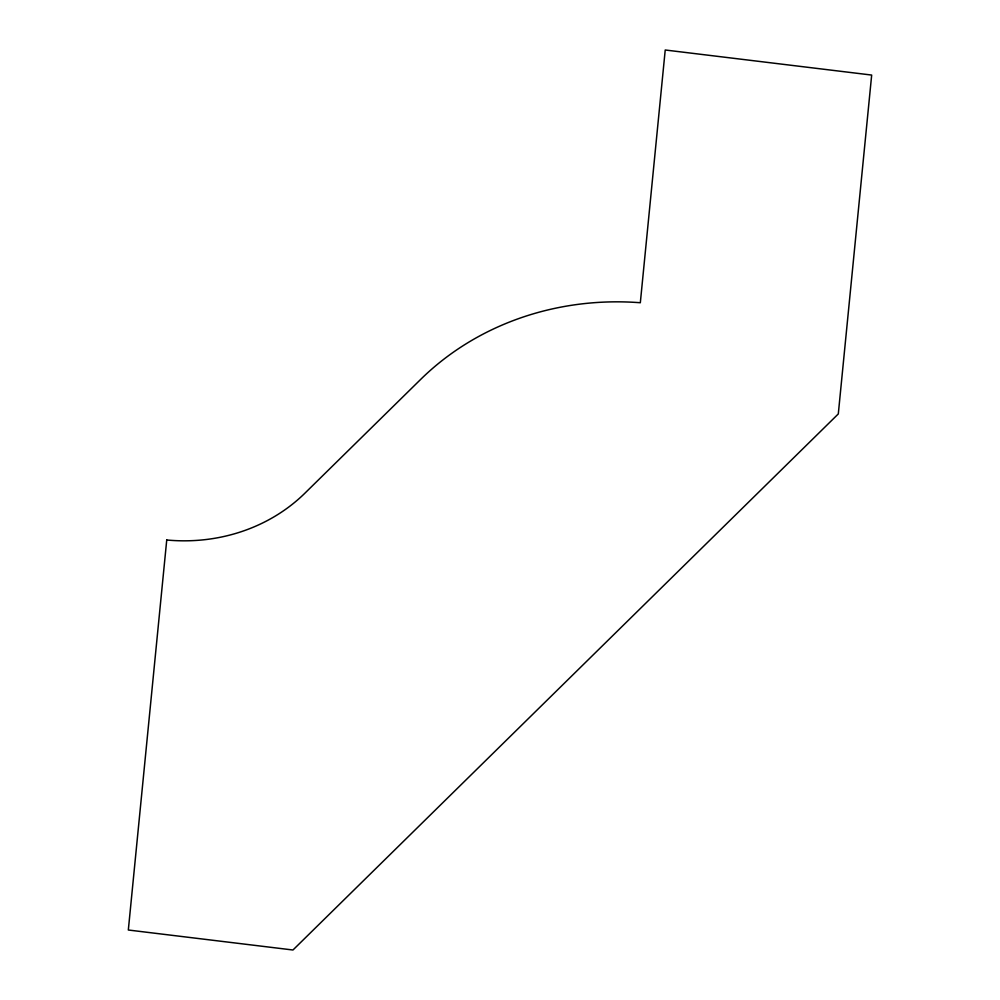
<?xml version="1.0" encoding="UTF-8"?>
<svg xmlns="http://www.w3.org/2000/svg" width="1000" height="1000" viewBox="0 0 1000 1000"><rect width="100%" height="100%" fill="white"/><g stroke="black" fill="none" stroke-linecap="round" stroke-linejoin="round"><path stroke-width="1.5" d="M166.737 540L128.325 930.013L292.962 950L838.3 413.938L871.675 75.062L665.225 50L640.325 302.738A281.375 257.838 13.8 0 0 420.725 379.35L304.975 493.125A173.15 158.663 13.8 0 1 166.737 540"/></g></svg>
